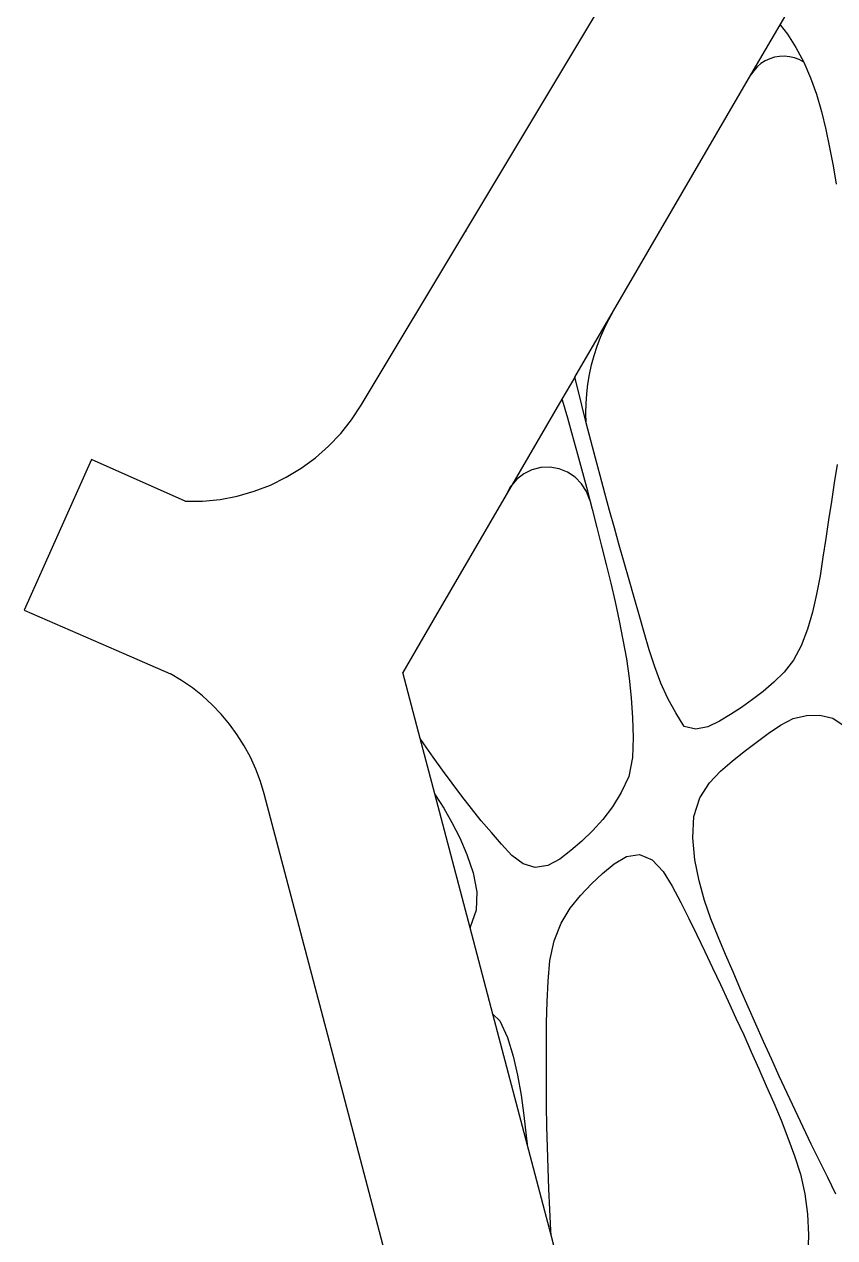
# Model space of a CAD drawing. Header units: metres. Extents: x 4484 to 5046, y 868 to 1427.
# Drawn here: x 4483.6 to 4631.1, y 1062.9 to 1283.7 of the extents above; entities that cross this region are included whole.
import ezdxf

# ---------------------------------------------------------------- set-up
doc = ezdxf.new("R2010")
doc.units = ezdxf.units.M

msp = doc.modelspace()

# ---------------------------------------------------------------- linework, layer by layer
at = {"layer": 'Layer0'}
for p, q in [((4564, 1246.15), (4626.56, 1350.51)), ((4621.18, 1283.65), (4624.69, 1289.68)), ((4615.86, 1274.52), (4621.18, 1283.65)), ((4621.18, 1283.65), (4622.48, 1281.94)), ((4622.48, 1281.94), (4624.03, 1279.51)), ((4624.03, 1279.51), (4625.45, 1276.85)), ((4617.68, 1276.56), (4616.98, 1275.96)), ((4618.45, 1277.06), (4617.68, 1276.56)), ((4619.28, 1277.45), (4618.45, 1277.06)), ((4620.16, 1277.73), (4619.28, 1277.45)), ((4621.06, 1277.88), (4620.16, 1277.73)), ((4621.98, 1277.92), (4621.06, 1277.88)), ((4622.89, 1277.83), (4621.98, 1277.92)), ((4623.79, 1277.62), (4622.89, 1277.83)), ((4624.65, 1277.29), (4623.79, 1277.62)), ((4625.45, 1276.85), (4624.65, 1277.29)), ((4625.45, 1276.85), (4626.7, 1274)), ((4590.82, 1231.56), (4615.86, 1274.52)), ((4616.37, 1275.28), (4615.86, 1274.52)), ((4616.98, 1275.96), (4616.37, 1275.28)), ((4626.7, 1274), (4627.78, 1270.98)), ((4627.78, 1270.98), (4628.69, 1267.83)), ((4628.69, 1267.83), (4629.48, 1264.59)), ((4629.48, 1264.59), (4630.16, 1261.28)), ((4630.16, 1261.28), (4630.78, 1257.95)), ((4630.78, 1257.95), (4631.38, 1254.61)), ((4544.96, 1214.4), (4564, 1246.15)), ((4564, 1246.15), (4564.11, 1246.14)), ((4583.8, 1219.51), (4590.82, 1231.56)), ((4589.19, 1228.41), (4589.97, 1230)), ((4589.97, 1230), (4590.82, 1231.56)), ((4588.49, 1226.79), (4589.19, 1228.41)), ((4587.87, 1225.13), (4588.49, 1226.79)), ((4586.87, 1221.73), (4587.33, 1223.44)), ((4587.33, 1223.44), (4587.87, 1225.13)), ((4586.49, 1220), (4586.87, 1221.73)), ((4583.8, 1219.51), (4581.47, 1215.5)), ((4584.27, 1217.62), (4583.8, 1219.51)), ((4586.2, 1218.25), (4586.49, 1220)), ((4585.08, 1214.39), (4584.27, 1217.62)), ((4586, 1216.49), (4586.2, 1218.25)), ((4581.47, 1215.5), (4572.37, 1199.89)), ((4581.47, 1215.5), (4581.5, 1215.39)), ((4581.5, 1215.39), (4582.45, 1212.1)), ((4585.84, 1212.95), (4585.88, 1214.72)), ((4585.88, 1214.72), (4586, 1216.49)), ((4543.2, 1211.74), (4544.96, 1214.4)), ((4585.89, 1211.18), (4585.08, 1214.39)), ((4585.89, 1211.18), (4585.84, 1212.95)), ((4541.21, 1209.24), (4543.2, 1211.74)), ((4582.45, 1212.1), (4583.38, 1208.79)), ((4586.72, 1207.98), (4585.89, 1211.18)), ((4539.01, 1206.93), (4541.21, 1209.24)), ((4583.38, 1208.79), (4584.3, 1205.48)), ((4587.55, 1204.79), (4586.72, 1207.98)), ((4536.61, 1204.83), (4539.01, 1206.93)), ((4495.86, 1204.51), (4483.64, 1177.12)), ((4512.89, 1196.92), (4495.86, 1204.51)), ((4534.04, 1202.94), (4536.61, 1204.83)), ((4584.3, 1205.48), (4585.2, 1202.15)), ((4588.4, 1201.6), (4587.55, 1204.79)), ((4631.52, 1203.63), (4631, 1200.27)), ((4528.44, 1199.89), (4531.31, 1201.29)), ((4531.31, 1201.29), (4534.04, 1202.94)), ((4574.5, 1201.9), (4573.19, 1200.87)), ((4576, 1202.64), (4574.5, 1201.9)), ((4577.62, 1203.05), (4576, 1202.64)), ((4579.28, 1203.12), (4577.62, 1203.05)), ((4580.93, 1202.84), (4579.28, 1203.12)), ((4582.48, 1202.22), (4580.93, 1202.84)), ((4583.87, 1201.3), (4582.48, 1202.22)), ((4585.04, 1200.11), (4583.87, 1201.3)), ((4585.2, 1202.15), (4586.09, 1198.82)), ((4589.26, 1198.43), (4588.4, 1201.6)), ((4525.46, 1198.75), (4528.44, 1199.89)), ((4572.37, 1199.89), (4571.34, 1198.12)), ((4572.12, 1199.59), (4571.34, 1198.12)), ((4572.37, 1199.89), (4572.12, 1199.59)), ((4573.19, 1200.87), (4572.37, 1199.89)), ((4585.94, 1198.71), (4585.04, 1200.11)), ((4631, 1200.27), (4630.48, 1196.9)), ((4512.89, 1196.92), (4516.08, 1196.95)), ((4516.08, 1196.95), (4519.26, 1197.27)), ((4519.26, 1197.27), (4522.39, 1197.87)), ((4522.39, 1197.87), (4525.46, 1198.75)), ((4571.34, 1198.12), (4558.05, 1175.32)), ((4586.53, 1197.15), (4585.94, 1198.71)), ((4586.09, 1198.82), (4586.53, 1197.15)), ((4586.53, 1197.15), (4586.97, 1195.48)), ((4590.13, 1195.26), (4589.26, 1198.43)), ((4630.48, 1196.9), (4629.97, 1193.53)), ((4586.97, 1195.48), (4587.84, 1192.13)), ((4591.01, 1192.1), (4590.13, 1195.26)), ((4629.97, 1193.53), (4629.47, 1190.15)), ((4587.84, 1192.13), (4588.69, 1188.77)), ((4591.9, 1188.95), (4591.01, 1192.1)), ((4588.69, 1188.77), (4589.52, 1185.4)), ((4592.8, 1185.78), (4591.9, 1188.95)), ((4629.47, 1190.15), (4628.96, 1186.76)), ((4593.7, 1182.62), (4592.8, 1185.78)), ((4628.96, 1186.76), (4628.42, 1183.37)), ((4589.52, 1185.4), (4590.33, 1182.02)), ((4590.33, 1182.02), (4591.12, 1178.62)), ((4594.6, 1179.44), (4593.7, 1182.62)), ((4628.42, 1183.37), (4627.8, 1180.04)), ((4595.5, 1176.25), (4594.6, 1179.44)), ((4627.8, 1180.04), (4627.05, 1176.78)), ((4483.64, 1177.12), (4500.37, 1169.84)), ((4591.12, 1178.62), (4591.87, 1175.19)), ((4558.05, 1175.32), (4552.49, 1165.77)), ((4591.87, 1175.19), (4592.56, 1171.74)), ((4596.4, 1173.06), (4595.5, 1176.25)), ((4627.05, 1176.78), (4626.13, 1173.63)), ((4597.33, 1169.89), (4596.4, 1173.06)), ((4626.13, 1173.63), (4624.99, 1170.65)), ((4592.56, 1171.74), (4593.18, 1168.25)), ((4624.99, 1170.65), (4623.57, 1168.02)), ((4500.33, 1169.8), (4500.37, 1169.84)), ((4500.37, 1169.84), (4510.23, 1165.55)), ((4593.18, 1168.25), (4593.67, 1164.72)), ((4598.34, 1166.8), (4597.33, 1169.89)), ((4599.46, 1163.84), (4598.34, 1166.8)), ((4623.57, 1168.02), (4621.88, 1165.85)), ((4512.27, 1164.34), (4510.23, 1165.55)), ((4514.22, 1162.99), (4512.27, 1164.34)), ((4555.65, 1153.78), (4552.49, 1165.77)), ((4593.67, 1164.72), (4594.04, 1161.14)), ((4600.74, 1161.05), (4599.46, 1163.84)), ((4620.02, 1163.99), (4618.1, 1162.33)), ((4621.88, 1165.85), (4620.02, 1163.99)), ((4516.08, 1161.51), (4514.22, 1162.99)), ((4517.83, 1159.91), (4516.08, 1161.51)), ((4618.1, 1162.33), (4616.14, 1160.83)), ((4519.48, 1158.19), (4517.83, 1159.91)), ((4594.04, 1161.14), (4594.28, 1157.53)), ((4602.17, 1158.45), (4600.74, 1161.05)), ((4614.15, 1159.43), (4612.14, 1158.12)), ((4616.14, 1160.83), (4614.15, 1159.43)), ((4521, 1156.37), (4519.48, 1158.19)), ((4594.28, 1157.53), (4594.4, 1153.92)), ((4603.69, 1155.94), (4602.17, 1158.45)), ((4612.14, 1158.12), (4610.1, 1156.91)), ((4621.24, 1156.17), (4623.55, 1157.4)), ((4623.55, 1157.4), (4625.94, 1157.94)), ((4625.94, 1157.94), (4628.38, 1158.02)), ((4628.38, 1158.02), (4630.77, 1157.49)), ((4630.77, 1157.49), (4633, 1155.94)), ((4522.4, 1154.45), (4521, 1156.37)), ((4605.85, 1155.45), (4603.69, 1155.94)), ((4607.99, 1155.86), (4605.85, 1155.45)), ((4610.1, 1156.91), (4607.99, 1155.86)), ((4619.01, 1154.66), (4621.24, 1156.17)), ((4523.66, 1152.44), (4522.4, 1154.45)), ((4556.36, 1152.78), (4555.65, 1153.78)), ((4558.31, 1143.69), (4555.65, 1153.78)), ((4558.05, 1150.37), (4556.36, 1152.78)), ((4594.4, 1153.92), (4594.29, 1150.29)), ((4614.61, 1151.39), (4616.81, 1153.04)), ((4616.81, 1153.04), (4619.01, 1154.66)), ((4524.79, 1150.35), (4523.66, 1152.44)), ((4612.44, 1149.66), (4614.61, 1151.39)), ((4525.77, 1148.18), (4524.79, 1150.35)), ((4559.76, 1147.97), (4558.05, 1150.37)), ((4594.29, 1150.29), (4593.61, 1146.86)), ((4610.31, 1147.82), (4612.44, 1149.66)), ((4526.6, 1145.96), (4525.77, 1148.18)), ((4561.48, 1145.61), (4559.76, 1147.97)), ((4593.61, 1146.86), (4592.26, 1143.93)), ((4608.28, 1145.69), (4610.31, 1147.82)), ((4527.29, 1143.68), (4526.6, 1145.96)), ((4563.22, 1143.29), (4561.48, 1145.61)), ((4592.26, 1143.93), (4590.67, 1141.34)), ((4606.53, 1142.96), (4608.28, 1145.69)), ((4539.16, 1098.65), (4527.29, 1143.68)), ((4558.31, 1143.69), (4558.41, 1143.54)), ((4564.74, 1119.32), (4558.31, 1143.69)), ((4558.41, 1143.54), (4559.95, 1141.06)), ((4564.99, 1141.01), (4563.22, 1143.29)), ((4605.47, 1139.56), (4606.53, 1142.96)), ((4559.95, 1141.06), (4561.44, 1138.46)), ((4566.79, 1138.8), (4564.99, 1141.01)), ((4590.67, 1141.34), (4588.91, 1139.05)), ((4605.27, 1135.68), (4605.47, 1139.56)), ((4561.44, 1138.46), (4562.86, 1135.67)), ((4568.62, 1136.65), (4566.79, 1138.8)), ((4588.91, 1139.05), (4587.04, 1136.99)), ((4562.86, 1135.67), (4564.17, 1132.63)), ((4570.46, 1134.54), (4568.62, 1136.65)), ((4585.1, 1135.1), (4583.11, 1133.37)), ((4587.04, 1136.99), (4585.1, 1135.1)), ((4605.67, 1131.68), (4605.27, 1135.68)), ((4572.32, 1132.45), (4570.46, 1134.54)), ((4583.11, 1133.37), (4581.05, 1131.82)), ((4564.17, 1132.63), (4565.32, 1129.3)), ((4574.4, 1130.95), (4572.32, 1132.45)), ((4576.62, 1130.28), (4574.4, 1130.95)), ((4578.89, 1130.67), (4576.62, 1130.28)), ((4581.05, 1131.82), (4578.89, 1130.67)), ((4588.86, 1129.2), (4590.99, 1130.93)), ((4590.99, 1130.93), (4593.23, 1132.31)), ((4593.23, 1132.31), (4595.58, 1132.67)), ((4595.58, 1132.67), (4597.89, 1131.67)), ((4597.89, 1131.67), (4599.87, 1129.59)), ((4606.41, 1127.87), (4605.67, 1131.68)), ((4565.32, 1129.3), (4565.99, 1125.85)), ((4586.82, 1127.3), (4588.86, 1129.2)), ((4599.87, 1129.59), (4601.54, 1126.87)), ((4584.85, 1125.2), (4586.82, 1127.3)), ((4601.54, 1126.87), (4603.08, 1123.94)), ((4607.4, 1124.31), (4606.41, 1127.87)), ((4565.99, 1125.85), (4565.84, 1122.5)), ((4582.97, 1122.88), (4584.85, 1125.2)), ((4603.08, 1123.94), (4604.56, 1120.99)), ((4608.57, 1120.92), (4607.4, 1124.31)), ((4565.84, 1122.5), (4564.79, 1119.41)), ((4581.31, 1120.17), (4582.97, 1122.88)), ((4580.03, 1116.97), (4581.31, 1120.17)), ((4604.56, 1120.99), (4606.01, 1118.01)), ((4609.86, 1117.66), (4608.57, 1120.92)), ((4564.79, 1119.41), (4564.74, 1119.32)), ((4568.88, 1103.59), (4564.74, 1119.32)), ((4606.01, 1118.01), (4607.45, 1115.02)), ((4611.21, 1114.46), (4609.86, 1117.66)), ((4579.28, 1113.39), (4580.03, 1116.97)), ((4578.93, 1109.62), (4579.28, 1113.39)), ((4607.45, 1115.02), (4608.88, 1112)), ((4612.59, 1111.28), (4611.21, 1114.46)), ((4608.88, 1112), (4610.31, 1108.98)), ((4613.97, 1108.1), (4612.59, 1111.28)), ((4578.75, 1105.84), (4578.93, 1109.62)), ((4610.31, 1108.98), (4611.72, 1105.94)), ((4615.36, 1104.93), (4613.97, 1108.1)), ((4578.68, 1102.06), (4578.75, 1105.84)), ((4611.72, 1105.94), (4613.13, 1102.89)), ((4616.76, 1101.76), (4615.36, 1104.93)), ((4568.88, 1103.59), (4570.14, 1102.4)), ((4575.12, 1079.92), (4568.88, 1103.59)), ((4570.14, 1102.4), (4571.56, 1099.35)), ((4578.65, 1098.28), (4578.68, 1102.06)), ((4613.13, 1102.89), (4614.53, 1099.82)), ((4614.53, 1099.82), (4615.91, 1096.75)), ((4618.16, 1098.61), (4616.76, 1101.76)), ((4539.16, 1098.65), (4539.08, 1098.61)), ((4573.38, 968.85), (4539.16, 1098.65)), ((4571.56, 1099.35), (4572.6, 1095.98)), ((4578.63, 1094.5), (4578.65, 1098.28)), ((4619.57, 1095.46), (4618.16, 1098.61)), ((4572.6, 1095.98), (4573.4, 1092.47)), ((4615.91, 1096.75), (4617.29, 1093.67)), ((4621, 1092.32), (4619.57, 1095.46)), ((4578.63, 1090.72), (4578.63, 1094.5)), ((4617.29, 1093.67), (4618.65, 1090.57)), ((4573.4, 1092.47), (4574.03, 1088.85)), ((4622.43, 1089.2), (4621, 1092.32)), ((4574.03, 1088.85), (4574.54, 1085.18)), ((4578.65, 1086.93), (4578.63, 1090.72)), ((4618.65, 1090.57), (4620, 1087.46)), ((4623.88, 1086.1), (4622.43, 1089.2)), ((4578.71, 1083.15), (4578.65, 1086.93)), ((4620, 1087.46), (4621.32, 1084.32)), ((4574.54, 1085.18), (4574.97, 1081.49)), ((4621.32, 1084.32), (4622.59, 1081.12)), ((4625.35, 1083.01), (4623.88, 1086.1)), ((4578.81, 1079.37), (4578.71, 1083.15)), ((4626.82, 1079.94), (4625.35, 1083.01)), ((4574.97, 1081.49), (4575.12, 1079.92)), ((4579.48, 1063.4), (4575.12, 1079.92)), ((4622.59, 1081.12), (4623.79, 1077.85)), ((4628.31, 1076.89), (4626.82, 1079.94)), ((4578.93, 1075.59), (4578.81, 1079.37)), ((4623.79, 1077.85), (4624.87, 1074.46)), ((4579.08, 1071.81), (4578.93, 1075.59)), ((4629.81, 1073.85), (4628.31, 1076.89)), ((4624.87, 1074.46), (4625.68, 1070.92)), ((4631.32, 1070.82), (4629.81, 1073.85)), ((4579.25, 1068.04), (4579.08, 1071.81)), ((4625.68, 1070.92), (4626.16, 1067.21)), ((4579.44, 1064.26), (4579.25, 1068.04)), ((4626.16, 1067.21), (4626.32, 1063.42)), ((4579.48, 1063.4), (4579.44, 1064.26)), ((4595.82, 1001.42), (4579.48, 1063.4)), ((4626.32, 1063.42), (4626.18, 1059.62))]:
    msp.add_line(p, q, dxfattribs=at)

doc.saveas('drawing.dxf')
